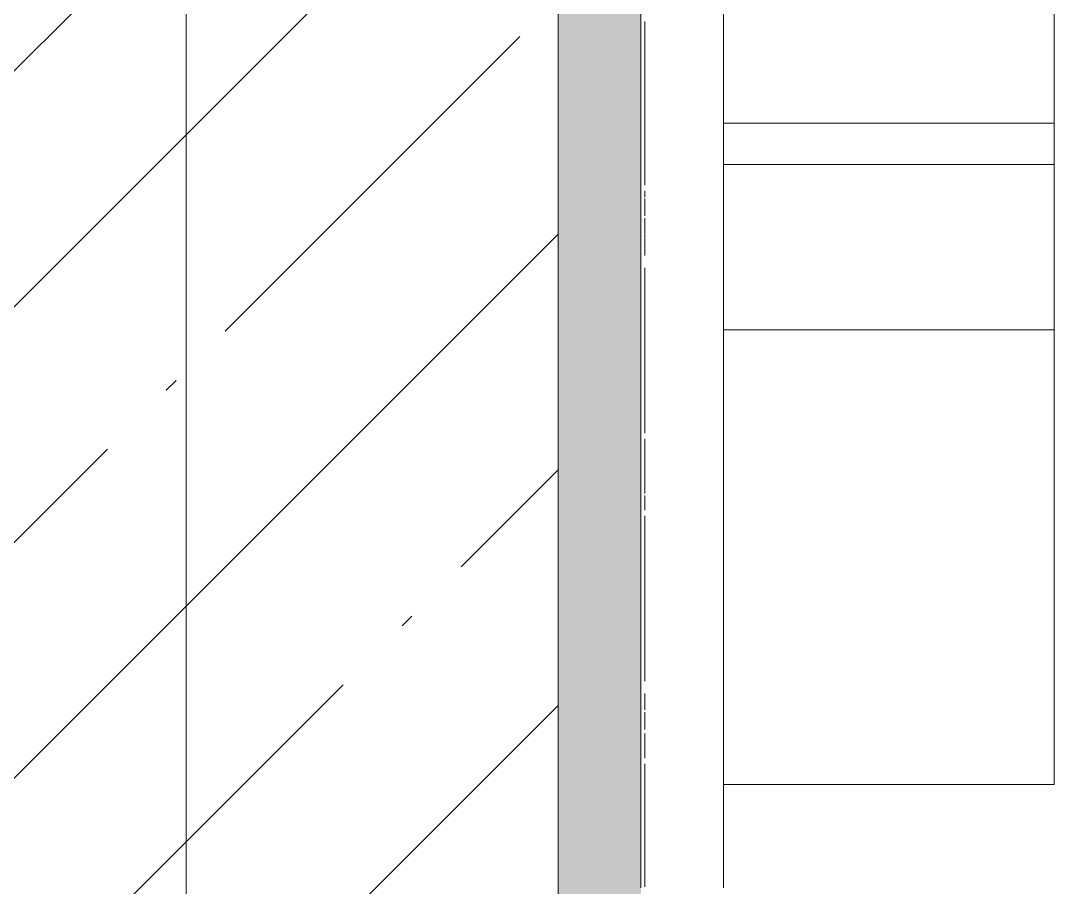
# Model space of a CAD drawing. Header units: millimetres. Extents: x 1322 to 199238, y -8553 to 29000.
# Drawn here: x 25138.7 to 25388.7, y 18754.6 to 18964.3 of the extents above; entities that cross this region are included whole.
import ezdxf

# ---------------------------------------------------------------- set-up
doc = ezdxf.new("R2010")
doc.units = ezdxf.units.MM
doc.linetypes.add('Осевая', pattern=[3175, 635, -476.25, 1587.5, -476.25])
for name, color, linetype, lineweight in [('A-WALL', 7, 'Continuous', 9), ('I-WALL', 7, 'Continuous', 9), ('Оси-2', 7, 'Осевая', 9)]:
    doc.layers.add(name, color=color, linetype=linetype, lineweight=lineweight)
for name, color, linetype, lineweight, true_color in [('A-WALL-1', 7, 'Continuous', 9, 0x3c3c3c), ('A-WALL-FNSH-1', 7, 'Continuous', 9, 0x3c3c3c), ('I-FURN-1', 7, 'Continuous', 9, 0xf0f0f0)]:
    doc.layers.add(name, color=color, linetype=linetype, lineweight=lineweight, true_color=true_color)

# ---------------------------------------------------------------- blocks, each defined once
blk = doc.blocks.new('Бизиборд лего - бизиборд 1_21б-32328682-План размещения напольных электротехнических лючков и розеток 1 этажа в осях 23_1-33')
at = {"layer": 'I-FURN-1'}
for p, q in [((315, 100), (-35.37, 100)), ((-35.37, 100), (315, 100)), ((315, 100), (15, 100)), ((15, 100), (315, 100)), ((365, 100), (315, 100)), ((315, 100), (365, 100)), ((315, 20), (315, 100)), ((315, 100), (315, 20)), ((365, 100), (325, 100)), ((325, 100), (325, 20)), ((325, 20), (325, 100)), ((325, 100), (365, 100)), ((365, 100), (325, 100)), ((325, 100), (325, 20)), ((325, 20), (325, 100)), ((325, 100), (365, 100)), ((475, 100), (365, 100)), ((365, 100), (475, 100)), ((475, 100), (365, 100)), ((365, 100), (475, 100)), ((365, 20), (365, 100)), ((365, 100), (365, 20)), ((475, 20), (475, 100)), ((475, 100), (475, 20)), ((475, 20), (475, 100)), ((475, 100), (475, 20)), ((500, 20), (0, 20)), ((290.46, 20), (315, 20)), ((315, 20), (290.46, 20)), ((290.46, 20), (315, 20)), ((315, 20), (290.46, 20)), ((290.46, 20), (315, 20)), ((315, 20), (330, 20)), ((330, 20), (315, 20)), ((315, 20), (325, 20)), ((325, 20), (330, 20)), ((330, 20), (325, 20)), ((325, 20), (330, 20)), ((330, 20), (325, 20)), ((325, 20), (330, 20)), ((330, 20), (347.07, 20)), ((331.34, 20), (330, 20)), ((330, 20), (332.93, 20)), ((332.93, 20), (330, 20)), ((330, 20), (350, 20)), ((347.07, 20), (330, 20)), ((330, 20), (350, 20)), ((347.07, 20), (330, 20)), ((330, 20), (350, 20)), ((350, 20), (330, 20)), ((330, 20), (350, 20)), ((350, 20), (330, 20)), ((330, 20), (350, 20)), ((350, 20), (330, 20)), ((330, 20), (350, 20)), ((348.66, 20), (330, 20)), ((330, 20), (350, 20)), ((350, 20), (330, 20)), ((330, 20), (350, 20)), ((350, 20), (330, 20)), ((330, 20), (350, 20)), ((350, 20), (330, 20)), ((330, 20), (350, 20)), ((350, 20), (330, 20)), ((330, 20), (332.93, 20)), ((337.41, 20), (330, 20)), ((330, 20), (350, 20)), ((337.41, 20), (330, 20)), ((330, 20), (350, 20)), ((330.34, 20), (330, 20)), ((330, 20), (331.34, 20)), ((332.93, 20), (330, 20)), ((330, 20), (350, 20)), ((350, 20), (330, 20)), ((330, 20), (350, 20)), ((332.93, 20), (330, 20)), ((330, 20), (350, 20)), ((348.66, 20), (330, 20)), ((330, 20), (350, 20)), ((350, 20), (330, 20)), ((330, 20), (350, 20)), ((350, 20), (330, 20)), ((330, 20), (345, 20)), ((345, 20), (330, 20)), ((330, 20), (337.41, 20)), ((350, 20), (330, 20)), ((330, 20), (350, 20)), ((350, 20), (330, 20)), ((330, 20), (331.34, 20)), ((330.34, 20), (330, 20)), ((330, 20), (350, 20)), ((350, 20), (330, 20)), ((330, 20), (350, 20)), ((350, 20), (330, 20)), ((331.34, 20), (330.34, 20)), ((331.34, 20), (330.34, 20)), ((331.34, 20), (332.93, 20)), ((332.93, 20), (331.34, 20)), ((331.34, 20), (332.93, 20)), ((332.93, 20), (331.34, 20)), ((331.34, 20), (332.93, 20)), ((332.93, 20), (331.34, 20)), ((331.34, 20), (332.93, 20)), ((332.93, 20), (331.34, 20)), ((337.41, 20), (331.34, 20)), ((331.34, 20), (332.93, 20)), ((331.34, 20), (335, 20)), ((332.93, 20), (331.34, 20)), ((335, 20), (332.93, 20)), ((332.93, 20), (340, 20)), ((335, 20), (332.93, 20)), ((332.93, 20), (350, 20)), ((332.93, 20), (349.66, 20)), ((350, 20), (332.93, 20)), ((350, 20), (332.93, 20)), ((335, 20), (332.93, 20)), ((333.28, 20), (337.41, 20)), ((337.41, 20), (333.28, 20)), ((333.28, 20), (337.41, 20)), ((337.41, 20), (333.28, 20)), ((333.28, 20), (337.41, 20)), ((337.41, 20), (333.28, 20)), ((333.28, 20), (337.41, 20)), ((342.59, 20), (335, 20)), ((337.41, 20), (335, 20)), ((335, 20), (340, 20)), ((340, 20), (335, 20)), ((340, 20), (337.41, 20)), ((348.66, 20), (337.41, 20)), ((340, 20), (337.41, 20)), ((340, 20), (337.41, 20)), ((337.41, 20), (340, 20)), ((338.03, 20), (342.59, 20)), ((342.59, 20), (338.03, 20)), ((338.03, 20), (342.59, 20)), ((342.59, 20), (338.03, 20)), ((338.03, 20), (342.59, 20)), ((342.59, 20), (338.03, 20)), ((338.03, 20), (342.59, 20)), ((340, 20), (345, 20)), ((342.59, 20), (340, 20)), ((342.59, 20), (340, 20)), ((342.59, 20), (340, 20)), ((340, 20), (348.66, 20)), ((340, 20), (345, 20)), ((345, 20), (340, 20)), ((345, 20), (342.59, 20)), ((347.07, 20), (342.59, 20)), ((347.07, 20), (342.59, 20)), ((345, 20), (342.59, 20)), ((342.79, 20), (347.07, 20)), ((347.07, 20), (342.79, 20)), ((342.79, 20), (347.07, 20)), ((347.07, 20), (342.79, 20)), ((342.79, 20), (347.07, 20)), ((347.07, 20), (342.79, 20)), ((342.79, 20), (347.07, 20)), ((347.07, 20), (345, 20)), ((345, 20), (348.66, 20)), ((347.07, 20), (345, 20)), ((345, 20), (347.07, 20)), ((348.66, 20), (345, 20)), ((345, 20), (348.66, 20)), ((348.66, 20), (345, 20)), ((347.07, 20), (350, 20)), ((348.66, 20), (347.07, 20)), ((348.66, 20), (347.07, 20)), ((348.66, 20), (347.07, 20)), ((350, 20), (347.07, 20)), ((348.66, 20), (347.07, 20)), ((348.66, 20), (347.07, 20)), ((347.07, 20), (348.66, 20)), ((349.66, 20), (348.66, 20)), ((348.66, 20), (349.66, 20)), ((350, 20), (348.66, 20)), ((350, 20), (348.66, 20)), ((350, 20), (348.66, 20)), ((350, 20), (348.66, 20)), ((349.66, 20), (348.66, 20)), ((349.66, 20), (348.66, 20)), ((350, 20), (348.66, 20)), ((348.66, 20), (350, 20)), ((350, 20), (348.66, 20)), ((348.66, 20), (349.66, 20)), ((348.66, 20), (350, 20)), ((350, 20), (348.66, 20)), ((350, 20), (349.66, 20)), ((349.66, 20), (350, 20)), ((350, 20), (349.66, 20)), ((350, 20), (349.66, 20)), ((349.66, 20), (350, 20)), ((349.66, 20), (350, 20)), ((350, 20), (365, 20)), ((365, 20), (350, 20)), ((350, 20), (365, 20)), ((365, 20), (350, 20)), ((350, 20), (365, 20)), ((365, 20), (350, 20)), ((350, 20), (365, 20)), ((365, 20), (390, 20)), ((390, 20), (365, 20)), ((365, 20), (390, 20)), ((390, 20), (365, 20)), ((365, 20), (390, 20)), ((390, 20), (390.34, 20)), ((390.34, 20), (390, 20)), ((390, 20), (390.34, 20)), ((390.34, 20), (390, 20)), ((390, 20), (390.34, 20)), ((390.34, 20), (390, 20)), ((390, 20), (390.34, 20)), ((390.34, 20), (390, 20)), ((390, 20), (390.34, 20)), ((390.34, 20), (390, 20)), ((390, 20), (390.34, 20)), ((390.34, 20), (390, 20)), ((390, 20), (390.34, 20)), ((390.34, 20), (390, 20)), ((390, 20), (390.34, 20)), ((390.34, 20), (390, 20)), ((390, 20), (390.34, 20)), ((390.34, 20), (390, 20)), ((390, 20), (390.34, 20)), ((390.34, 20), (390, 20)), ((390, 20), (390.34, 20)), ((390.34, 20), (390, 20)), ((390, 20), (390.34, 20)), ((390.34, 20), (390, 20)), ((390, 20), (390.34, 20)), ((390.34, 20), (390, 20)), ((390, 20), (390.34, 20)), ((390.34, 20), (390, 20)), ((390, 20), (390.34, 20)), ((390.34, 20), (390, 20)), ((390, 20), (390.34, 20)), ((390.34, 20), (390, 20)), ((390, 20), (390.34, 20)), ((390.34, 20), (390, 20)), ((390, 20), (390.34, 20)), ((390.34, 20), (390, 20)), ((390, 20), (390.34, 20)), ((390.34, 20), (390, 20)), ((390, 20), (390.34, 20)), ((390.34, 20), (390, 20)), ((390, 20), (390.34, 20)), ((390.34, 20), (390, 20)), ((390, 20), (390.34, 20)), ((390.34, 20), (390, 20)), ((390, 20), (390.34, 20)), ((390.34, 20), (390, 20)), ((390, 20), (390.34, 20)), ((390.34, 20), (390, 20)), ((390, 20), (390.34, 20)), ((390.34, 20), (390, 20)), ((390, 20), (390.34, 20)), ((390.34, 20), (390, 20)), ((390, 20), (410, 20)), ((410, 20), (390, 20)), ((390.34, 20), (390.36, 20)), ((390.36, 20), (390.34, 20)), ((390.34, 20), (390.36, 20)), ((390.36, 20), (390.34, 20)), ((390.34, 20), (390.36, 20)), ((390.36, 20), (390.34, 20)), ((390.34, 20), (390.36, 20)), ((390.36, 20), (390.34, 20)), ((390.34, 20), (390.36, 20)), ((390.36, 20), (390.34, 20)), ((390.34, 20), (390.36, 20)), ((390.36, 20), (390.34, 20)), ((390.34, 20), (390.36, 20)), ((390.36, 20), (390.34, 20)), ((390.34, 20), (390.36, 20)), ((390.36, 20), (390.34, 20)), ((390.34, 20), (390.36, 20)), ((390.36, 20), (390.34, 20)), ((390.34, 20), (390.36, 20)), ((390.36, 20), (390.34, 20)), ((390.34, 20), (390.36, 20)), ((390.36, 20), (390.34, 20)), ((390.34, 20), (390.36, 20)), ((390.36, 20), (390.34, 20)), ((390.34, 20), (390.36, 20)), ((390.36, 20), (390.34, 20)), ((390.34, 20), (390.36, 20)), ((390.36, 20), (390.34, 20)), ((390.34, 20), (390.36, 20)), ((390.36, 20), (390.34, 20)), ((390.34, 20), (390.36, 20)), ((390.36, 20), (390.34, 20)), ((390.34, 20), (390.36, 20)), ((390.36, 20), (390.34, 20)), ((390.34, 20), (390.36, 20)), ((390.36, 20), (390.34, 20)), ((390.34, 20), (390.36, 20)), ((390.36, 20), (390.34, 20)), ((390.34, 20), (390.36, 20)), ((390.36, 20), (390.34, 20)), ((390.34, 20), (390.36, 20)), ((390.36, 20), (390.34, 20)), ((390.34, 20), (390.36, 20)), ((390.36, 20), (390.34, 20)), ((390.34, 20), (390.36, 20)), ((390.36, 20), (390.34, 20)), ((390.34, 20), (390.36, 20)), ((390.36, 20), (390.34, 20)), ((390.34, 20), (390.36, 20)), ((390.36, 20), (390.34, 20)), ((390.34, 20), (390.36, 20)), ((390.36, 20), (390.34, 20)), ((390.36, 20), (395, 20)), ((397.41, 20), (390.36, 20)), ((390.36, 20), (410, 20)), ((410, 20), (390.36, 20)), ((390.36, 20), (410, 20)), ((407.07, 20), (390.36, 20)), ((390.36, 20), (410, 20)), ((410, 20), (390.36, 20)), ((390.36, 20), (410, 20)), ((410, 20), (390.36, 20)), ((390.36, 20), (410, 20)), ((410, 20), (390.36, 20)), ((390.36, 20), (410, 20)), ((410, 20), (390.36, 20)), ((390.36, 20), (410, 20)), ((410, 20), (390.36, 20)), ((390.36, 20), (410, 20)), ((410, 20), (390.36, 20)), ((390.36, 20), (392.93, 20)), ((405, 20), (390.36, 20)), ((390.36, 20), (410, 20)), ((391.34, 20), (390.36, 20)), ((390.36, 20), (410, 20)), ((391.34, 20), (390.36, 20)), ((390.36, 20), (410, 20)), ((410, 20), (390.36, 20)), ((390.36, 20), (397.41, 20)), ((392.93, 20), (390.36, 20)), ((390.36, 20), (410, 20)), ((410, 20), (390.36, 20)), ((390.36, 20), (410, 20)), ((410, 20), (390.36, 20)), ((390.36, 20), (410, 20)), ((410, 20), (390.36, 20)), ((390.36, 20), (410, 20)), ((410, 20), (390.36, 20)), ((390.36, 20), (410, 20)), ((410, 20), (390.36, 20)), ((390.36, 20), (410, 20)), ((410, 20), (390.36, 20)), ((390.36, 20), (410, 20)), ((408.66, 20), (390.36, 20)), ((390.36, 20), (395, 20)), ((405, 20), (390.36, 20)), ((390.36, 20), (391.34, 20)), ((395, 20), (390.36, 20)), ((390.36, 20), (410, 20)), ((410, 20), (390.36, 20)), ((390.36, 20), (391.34, 20)), ((391.34, 20), (390.36, 20)), ((390.36, 20), (408.66, 20)), ((391.34, 20), (390.36, 20)), ((391.34, 20), (395, 20)), ((395, 20), (391.34, 20)), ((391.34, 20), (395, 20)), ((395, 20), (391.34, 20)), ((391.34, 20), (395, 20)), ((410, 20), (391.34, 20)), ((410, 20), (391.34, 20)), ((391.34, 20), (410, 20)), ((391.34, 20), (392.93, 20)), ((395, 20), (391.34, 20)), ((392.93, 20), (391.34, 20)), ((392.93, 20), (410, 20)), ((395, 20), (392.93, 20)), ((392.93, 20), (395, 20)), ((410, 20), (392.93, 20)), ((395, 20), (400, 20)), ((397.41, 20), (395, 20)), ((395, 20), (408.66, 20)), ((397.41, 20), (395, 20)), ((395, 20), (397.41, 20)), ((400, 20), (395, 20)), ((395.13, 20), (404.64, 20)), ((404.64, 20), (395.13, 20)), ((395.13, 20), (404.64, 20)), ((404.64, 20), (395.13, 20)), ((395.13, 20), (404.64, 20)), ((400, 20), (397.41, 20)), ((397.41, 20), (400, 20)), ((402.59, 20), (397.41, 20)), ((400, 20), (397.41, 20)), ((397.41, 20), (400, 20)), ((400, 20), (402.59, 20)), ((405, 20), (400, 20)), ((400, 20), (402.59, 20)), ((402.59, 20), (400, 20)), ((400, 20), (405, 20)), ((405, 20), (400, 20)), ((402.59, 20), (408.66, 20)), ((402.59, 20), (405, 20)), ((405, 20), (402.59, 20)), ((405, 20), (402.59, 20)), ((405, 20), (408.66, 20)), ((408.66, 20), (405, 20)), ((405, 20), (408.66, 20)), ((408.66, 20), (405, 20)), ((405, 20), (408.66, 20)), ((407.07, 20), (405, 20)), ((407.07, 20), (405, 20)), ((405, 20), (407.07, 20)), ((407.07, 20), (405, 20)), ((410, 20), (405, 20)), ((410, 20), (405, 20)), ((405, 20), (408.66, 20)), ((408.66, 20), (405, 20)), ((409.66, 20), (407.07, 20)), ((410, 20), (407.07, 20)), ((410, 20), (407.07, 20)), ((407.07, 20), (410, 20)), ((410, 20), (407.07, 20)), ((408.66, 20), (409.66, 20)), ((410, 20), (408.66, 20)), ((408.66, 20), (410, 20)), ((408.66, 20), (410, 20)), ((410, 20), (408.66, 20)), ((408.66, 20), (410, 20)), ((409.66, 20), (410, 20)), ((410, 20), (409.66, 20)), ((410, 20), (450, 20)), ((450, 20), (410, 20)), ((410, 20), (450, 20)), ((450, 20), (410, 20)), ((410, 20), (450, 20)), ((450, 20), (460, 20)), ((451.34, 20), (450, 20)), ((450, 20), (450.34, 20)), ((455, 20), (450, 20)), ((450, 20), (470, 20)), ((450.34, 20), (450, 20)), ((450, 20), (470, 20)), ((470, 20), (450, 20)), ((450, 20), (470, 20)), ((470, 20), (450, 20)), ((450, 20), (470, 20)), ((450.34, 20), (450, 20)), ((450, 20), (450.34, 20)), ((470, 20), (450, 20)), ((450, 20), (470, 20)), ((470, 20), (450, 20)), ((450, 20), (470, 20)), ((470, 20), (450, 20)), ((450, 20), (468.66, 20)), ((450.34, 20), (450, 20)), ((450, 20), (450.34, 20)), ((450.34, 20), (450, 20)), ((450, 20), (470, 20)), ((470, 20), (450, 20)), ((450, 20), (470, 20)), ((470, 20), (450, 20)), ((450, 20), (450.34, 20)), ((470, 20), (450, 20)), ((450, 20), (470, 20)), ((470, 20), (450, 20)), ((450, 20), (470, 20)), ((470, 20), (450, 20)), ((450, 20), (470, 20)), ((470, 20), (450, 20)), ((450, 20), (470, 20)), ((470, 20), (450, 20)), ((450, 20), (470, 20)), ((470, 20), (450, 20)), ((450, 20), (470, 20)), ((452.93, 20), (450, 20)), ((450, 20), (460, 20)), ((470, 20), (450, 20)), ((450, 20), (470, 20)), ((470, 20), (450, 20)), ((450, 20), (467.07, 20)), ((465, 20), (450, 20)), ((450, 20), (470, 20)), ((470, 20), (450, 20)), ((450, 20), (450.34, 20)), ((450.34, 20), (450, 20)), ((450, 20), (462.59, 20)), ((451.34, 20), (450, 20)), ((450, 20), (470, 20)), ((470, 20), (450, 20)), ((450.34, 20), (452.93, 20)), ((470, 20), (450.34, 20)), ((460, 20), (450.34, 20)), ((450.34, 20), (470, 20)), ((470, 20), (450.34, 20)), ((450.34, 20), (451.34, 20)), ((470, 20), (450.34, 20)), ((450.34, 20), (457.41, 20)), ((450.34, 20), (452.93, 20)), ((452.93, 20), (450.34, 20)), ((452.93, 20), (451.34, 20)), ((451.34, 20), (462.59, 20)), ((452.93, 20), (451.34, 20)), ((452.93, 20), (461.73, 20)), ((461.73, 20), (452.93, 20)), ((452.93, 20), (461.73, 20)), ((461.73, 20), (452.93, 20)), ((452.93, 20), (461.73, 20)), ((455, 20), (452.93, 20)), ((452.93, 20), (455, 20)), ((457.41, 20), (452.93, 20)), ((452.93, 20), (457.41, 20)), ((455, 20), (452.93, 20)), ((462.59, 20), (452.93, 20)), ((457.41, 20), (455, 20)), ((455, 20), (465, 20)), ((469.66, 20), (455, 20)), ((457.41, 20), (455, 20)), ((462.59, 20), (457.41, 20)), ((457.41, 20), (467.07, 20)), ((460, 20), (457.41, 20)), ((457.41, 20), (462.59, 20)), ((460, 20), (457.41, 20)), ((460, 20), (462.59, 20)), ((470, 20), (460, 20)), ((469.66, 20), (460, 20)), ((460, 20), (470, 20)), ((462.59, 20), (460, 20)), ((462.59, 20), (468.66, 20)), ((468.66, 20), (462.59, 20)), ((462.59, 20), (468.66, 20)), ((468.66, 20), (462.59, 20)), ((462.59, 20), (468.66, 20)), ((462.59, 20), (465, 20)), ((465, 20), (462.59, 20)), ((462.59, 20), (470, 20)), ((462.59, 20), (467.07, 20)), ((465, 20), (462.59, 20)), ((462.59, 20), (467.07, 20)), ((469.66, 20), (462.59, 20)), ((465, 20), (467.07, 20)), ((467.07, 20), (465, 20)), ((465, 20), (467.07, 20)), ((470, 20), (465, 20)), ((467.07, 20), (465, 20)), ((467.07, 20), (468.66, 20)), ((468.66, 20), (467.07, 20)), ((467.07, 20), (468.66, 20)), ((467.07, 20), (470, 20)), ((467.07, 20), (469.66, 20)), ((467.07, 20), (469.66, 20)), ((469.66, 20), (467.07, 20)), ((467.07, 20), (468.66, 20)), ((468.66, 20), (469.66, 20)), ((470, 20), (468.66, 20)), ((468.66, 20), (469.66, 20)), ((468.66, 20), (470, 20)), ((468.66, 20), (470, 20)), ((469.66, 20), (470, 20)), ((469.66, 20), (470, 20)), ((470, 20), (469.66, 20)), ((470, 20), (469.66, 20)), ((469.66, 20), (470, 20)), ((469.66, 20), (470, 20)), ((470, 20), (469.66, 20)), ((470, 20), (469.66, 20)), ((470, 20), (475, 20)), ((475, 20), (470, 20)), ((470, 20), (475, 20)), ((475, 20), (470, 20)), ((470, 20), (475, 20)), ((475, 20), (500, 20)), ((0, 0), (500, 0)), ((330, 0), (290.46, 0)), ((330.34, 0), (330, 0)), ((330, 0), (330.34, 0)), ((350, 0), (330, 0)), ((330, 0), (350, 0)), ((331.34, 0), (330, 0)), ((330, 0), (350, 0)), ((350, 0), (330, 0)), ((330, 0), (350, 0)), ((350, 0), (330, 0)), ((330, 0), (350, 0)), ((350, 0), (330, 0)), ((330, 0), (350, 0)), ((330.34, 0), (330, 0)), ((330, 0), (330.34, 0)), ((350, 0), (330, 0)), ((330, 0), (350, 0)), ((350, 0), (330, 0)), ((330, 0), (350, 0)), ((350, 0), (330, 0)), ((330, 0), (330.34, 0)), ((347.07, 0), (330, 0)), ((330, 0), (350, 0)), ((350, 0), (330, 0)), ((330, 0), (350, 0)), ((332.93, 0), (330, 0)), ((330, 0), (350, 0)), ((350, 0), (330, 0)), ((330, 0), (350, 0)), ((350, 0), (330, 0)), ((330, 0), (350, 0)), ((350, 0), (330, 0)), ((330, 0), (350, 0)), ((350, 0), (330.34, 0)), ((330.34, 0), (331.34, 0)), ((331.34, 0), (330.34, 0)), ((330.34, 0), (331.34, 0)), ((330.34, 0), (349.66, 0)), ((332.93, 0), (331.34, 0)), ((331.34, 0), (332.93, 0)), ((332.93, 0), (331.34, 0)), ((332.93, 0), (331.34, 0)), ((331.34, 0), (332.93, 0)), ((332.93, 0), (349.66, 0)), ((337.41, 0), (332.93, 0)), ((335, 0), (332.93, 0)), ((332.93, 0), (340, 0)), ((349.66, 0), (332.93, 0)), ((337.41, 0), (333.28, 0)), ((337.41, 0), (335, 0)), ((350, 0), (337.41, 0)), ((342.59, 0), (337.41, 0)), ((342.59, 0), (338.03, 0)), ((340, 0), (342.59, 0)), ((345, 0), (342.59, 0)), ((342.59, 0), (349.66, 0)), ((347.07, 0), (342.79, 0)), ((348.66, 0), (345, 0)), ((350, 0), (347.07, 0)), ((349.66, 0), (348.66, 0)), ((349.66, 0), (350, 0)), ((350, 0), (349.66, 0)), ((349.66, 0), (350, 0)), ((349.66, 0), (350, 0)), ((350, 0), (349.66, 0)), ((390, 0), (350, 0)), ((390.34, 0), (390, 0)), ((390, 0), (390.34, 0)), ((390.34, 0), (390, 0)), ((390, 0), (390.34, 0)), ((390.34, 0), (390, 0)), ((390, 0), (390.34, 0)), ((390.34, 0), (390, 0)), ((390, 0), (390.34, 0)), ((390.34, 0), (390, 0)), ((390, 0), (390.34, 0)), ((390.34, 0), (390, 0)), ((390, 0), (390.34, 0)), ((390.34, 0), (390, 0)), ((390, 0), (390.34, 0)), ((390.34, 0), (390, 0)), ((390, 0), (390.34, 0)), ((390.34, 0), (390, 0)), ((390, 0), (390.34, 0)), ((390.34, 0), (390, 0)), ((390, 0), (390.34, 0)), ((390.34, 0), (390, 0)), ((390, 0), (390.34, 0)), ((390.34, 0), (390, 0)), ((390, 0), (390.34, 0)), ((390.34, 0), (390, 0)), ((390, 0), (390.34, 0)), ((390.34, 0), (390, 0)), ((390, 0), (390.34, 0)), ((390.34, 0), (390, 0)), ((390, 0), (390.34, 0)), ((410, 0), (390, 0)), ((390, 0), (410, 0)), ((390.36, 0), (390.34, 0)), ((390.34, 0), (390.36, 0)), ((390.36, 0), (390.34, 0)), ((390.34, 0), (390.36, 0)), ((390.36, 0), (390.34, 0)), ((390.34, 0), (390.36, 0)), ((390.36, 0), (390.34, 0)), ((390.34, 0), (390.36, 0)), ((390.36, 0), (390.34, 0)), ((390.34, 0), (390.36, 0)), ((390.36, 0), (390.34, 0)), ((390.34, 0), (390.36, 0)), ((390.36, 0), (390.34, 0)), ((390.34, 0), (390.36, 0)), ((390.36, 0), (390.34, 0)), ((390.34, 0), (390.36, 0)), ((390.36, 0), (390.34, 0)), ((390.34, 0), (390.36, 0)), ((390.36, 0), (390.34, 0)), ((390.34, 0), (390.36, 0)), ((390.36, 0), (390.34, 0)), ((390.34, 0), (390.36, 0)), ((390.36, 0), (390.34, 0)), ((390.34, 0), (390.36, 0)), ((390.36, 0), (390.34, 0)), ((390.34, 0), (390.36, 0)), ((390.36, 0), (390.34, 0)), ((390.34, 0), (390.36, 0)), ((390.36, 0), (390.34, 0)), ((390.34, 0), (390.36, 0)), ((391.34, 0), (390.36, 0)), ((390.36, 0), (391.34, 0)), ((395, 0), (390.36, 0)), ((390.36, 0), (395, 0)), ((391.34, 0), (390.36, 0)), ((390.36, 0), (391.34, 0)), ((395, 0), (390.36, 0)), ((390.36, 0), (395, 0)), ((395, 0), (390.36, 0)), ((390.36, 0), (395, 0)), ((395, 0), (390.36, 0)), ((390.36, 0), (395, 0)), ((395, 0), (390.36, 0)), ((390.36, 0), (395, 0)), ((391.34, 0), (390.36, 0)), ((390.36, 0), (392.93, 0)), ((395, 0), (390.36, 0)), ((390.36, 0), (395, 0)), ((395, 0), (390.36, 0)), ((390.36, 0), (395, 0)), ((395, 0), (390.36, 0)), ((390.36, 0), (395, 0)), ((395, 0), (390.36, 0)), ((390.36, 0), (395, 0)), ((395, 0), (390.36, 0)), ((390.36, 0), (395, 0)), ((395, 0), (390.36, 0)), ((390.36, 0), (395, 0)), ((395, 0), (390.36, 0)), ((390.36, 0), (395, 0)), ((395, 0), (391.34, 0)), ((392.93, 0), (391.34, 0)), ((391.34, 0), (395, 0)), ((392.93, 0), (391.34, 0)), ((391.34, 0), (392.93, 0)), ((392.93, 0), (391.34, 0)), ((395, 0), (392.93, 0)), ((395, 0), (392.93, 0)), ((392.93, 0), (395, 0)), ((395, 0), (392.93, 0)), ((392.93, 0), (395, 0)), ((395.12, 0), (395, 0)), ((395, 0), (395.12, 0)), ((395.12, 0), (395, 0)), ((395, 0), (395.12, 0)), ((395.12, 0), (395, 0)), ((395, 0), (395.12, 0)), ((395.12, 0), (395, 0)), ((395, 0), (395.12, 0)), ((395.12, 0), (395, 0)), ((395, 0), (395.12, 0)), ((395.12, 0), (395, 0)), ((395, 0), (395.12, 0)), ((395.12, 0), (395, 0)), ((395, 0), (395.12, 0)), ((395.12, 0), (395, 0)), ((395, 0), (395.12, 0)), ((395.12, 0), (395, 0)), ((395, 0), (395.12, 0)), ((395.12, 0), (395, 0)), ((395, 0), (395.12, 0)), ((395.12, 0), (395, 0)), ((395, 0), (395.12, 0)), ((395.12, 0), (395, 0)), ((395, 0), (395.12, 0)), ((395.12, 0), (395, 0)), ((395, 0), (395.12, 0)), ((395.12, 0), (395, 0)), ((395, 0), (395.12, 0)), ((395.12, 0), (395, 0)), ((395, 0), (395.12, 0)), ((410, 0), (395.12, 0)), ((395.12, 0), (410, 0)), ((410, 0), (395.12, 0)), ((395.12, 0), (410, 0)), ((397.41, 0), (395.12, 0)), ((395.12, 0), (397.41, 0)), ((410, 0), (395.12, 0)), ((395.12, 0), (410, 0)), ((410, 0), (395.12, 0)), ((395.12, 0), (410, 0)), ((410, 0), (395.12, 0)), ((395.12, 0), (410, 0)), ((405, 0), (395.12, 0)), ((395.12, 0), (408.66, 0)), ((400, 0), (395.12, 0)), ((395.12, 0), (400, 0)), ((410, 0), (395.12, 0)), ((395.12, 0), (410, 0)), ((410, 0), (395.12, 0)), ((395.12, 0), (410, 0)), ((410, 0), (395.12, 0)), ((395.12, 0), (410, 0)), ((410, 0), (395.12, 0)), ((395.12, 0), (405, 0)), ((410, 0), (395.12, 0)), ((395.12, 0), (410, 0)), ((410, 0), (395.12, 0)), ((395.12, 0), (410, 0)), ((410, 0), (395.12, 0)), ((395.12, 0), (410, 0)), ((404.64, 0), (395.13, 0)), ((402.59, 0), (397.41, 0)), ((397.41, 0), (400, 0)), ((400, 0), (402.59, 0)), ((402.59, 0), (400, 0)), ((400, 0), (407.07, 0)), ((410, 0), (402.59, 0)), ((402.59, 0), (405, 0)), ((410, 0), (402.59, 0)), ((408.66, 0), (405, 0)), ((405, 0), (407.07, 0)), ((407.07, 0), (405, 0)), ((405, 0), (410, 0)), ((407.07, 0), (408.66, 0)), ((408.66, 0), (407.07, 0)), ((407.07, 0), (410, 0)), ((408.66, 0), (409.66, 0)), ((409.66, 0), (408.66, 0)), ((408.66, 0), (410, 0)), ((409.66, 0), (410, 0)), ((410, 0), (409.66, 0)), ((450, 0), (410, 0)), ((450.34, 0), (450, 0)), ((450, 0), (460, 0)), ((470, 0), (450, 0)), ((450, 0), (470, 0)), ((470, 0), (450, 0)), ((450, 0), (470, 0)), ((470, 0), (450, 0)), ((450, 0), (470, 0)), ((470, 0), (450, 0)), ((450, 0), (457.41, 0)), ((470, 0), (450, 0)), ((450, 0), (470, 0)), ((465, 0), (450, 0)), ((450, 0), (465, 0)), ((450.34, 0), (450, 0)), ((450, 0), (451.34, 0)), ((470, 0), (450, 0)), ((450, 0), (470, 0)), ((470, 0), (450, 0)), ((450, 0), (470, 0)), ((450.34, 0), (450, 0)), ((450, 0), (452.93, 0)), ((451.34, 0), (450, 0)), ((450, 0), (470, 0)), ((470, 0), (450, 0)), ((450, 0), (470, 0)), ((470, 0), (450, 0)), ((450, 0), (468.66, 0)), ((450.34, 0), (450, 0)), ((450, 0), (450.34, 0)), ((470, 0), (450, 0)), ((450, 0), (470, 0)), ((451.34, 0), (450.34, 0)), ((455, 0), (450.34, 0)), ((470, 0), (450.34, 0)), ((451.34, 0), (450.34, 0)), ((450.34, 0), (451.34, 0)), ((452.93, 0), (451.34, 0)), ((451.34, 0), (452.93, 0)), ((460, 0), (451.34, 0)), ((452.93, 0), (451.34, 0)), ((451.34, 0), (452.93, 0)), ((456.97, 0), (452.93, 0)), ((455, 0), (452.93, 0)), ((452.93, 0), (465, 0)), ((452.93, 0), (470, 0)), ((455, 0), (452.93, 0)), ((452.93, 0), (455, 0)), ((457.41, 0), (455, 0)), ((457.41, 0), (455, 0)), ((457.41, 0), (455, 0)), ((455, 0), (457.41, 0)), ((461.73, 0), (457.41, 0)), ((470, 0), (457.41, 0)), ((457.41, 0), (468.66, 0)), ((470, 0), (457.41, 0)), ((460, 0), (457.41, 0)), ((457.41, 0), (460, 0)), ((460, 0), (470, 0)), ((470, 0), (460, 0)), ((462.59, 0), (460, 0)), ((460, 0), (462.59, 0)), ((468.66, 0), (462.59, 0)), ((465, 0), (462.59, 0)), ((462.59, 0), (465, 0)), ((470, 0), (465, 0)), ((465, 0), (468.66, 0)), ((465, 0), (469.66, 0)), ((467.07, 0), (465, 0)), ((465, 0), (467.07, 0)), ((468.66, 0), (467.07, 0)), ((467.07, 0), (468.66, 0)), ((468.66, 0), (469.66, 0)), ((468.66, 0), (470, 0)), ((468.66, 0), (470, 0)), ((470, 0), (468.66, 0)), ((468.66, 0), (469.66, 0)), ((469.66, 0), (470, 0)), ((469.66, 0), (470, 0)), ((469.66, 0), (470, 0)), ((499.79, 0), (470, 0))]:
    blk.add_line(p, q, dxfattribs=at)

msp = doc.modelspace()

# ---------------------------------------------------------------- hatches: boundary and pattern name
at = {"layer": 'I-WALL'}
h = msp.add_hatch(dxfattribs=at)
h.set_pattern_fill('FP_2', color=256, style=0, pattern_type=2)
h.set_pattern_definition([(45, (-75531.33, 0), (-57.024626, 57.024626), []), (45, (-75474.3, 0), (-57.024626, 57.024626), [100.806, -20.161, 3.353, -16.808])])
h.paths.add_polyline_path([(25141.41, 17750), (25268.67, 17750), (25268.67, 21400), (25048.67, 21400), (25048.67, 17750)])
h = msp.add_hatch(dxfattribs=at)
h.set_pattern_fill('FP_31', color=256, style=0, pattern_type=2)
h.set_pattern_definition([(0, (-75531.326, 0), (121.92, 30.48), [10.058, -81.382, 10.058, -81.382, -487.68]), (0, (-75531.326, 0), (121.92, 30.48), [-182.88, 10.058, -172.822, 10.058, -81.382, -213.36]), (0, (-75531.326, 0), (121.92, 30.48), [-457.2, 10.058, -50.902, 10.058, -142.342]), (120, (-75485.606, 15.24), (-87.356454, 90.345817), [10.058, -81.382, 10.058, -81.382, -487.68]), (120, (-75485.606, 15.24), (-87.356454, 90.345817), [-182.88, 10.058, -172.822, 10.058, -81.382, -213.36]), (120, (-75485.606, 15.24), (-87.356454, 90.345817), [-457.2, 10.058, -50.902, 10.058, -142.342]), (240, (-75470.366, 76.2), (-34.563546, -120.825817), [10.058, -81.382, 10.058, -81.382, -487.68]), (240, (-75470.366, 76.2), (-34.563546, -120.825817), [-182.88, 10.058, -172.822, 10.058, -81.382, -213.36]), (240, (-75470.366, 76.2), (-34.563546, -120.825817), [-457.2, 10.058, -50.902, 10.058, -142.342])])
h.paths.add_polyline_path([(25288.67, 17750), (25288.67, 20791.5), (25268.67, 20791.5), (25268.67, 17750)])

# ---------------------------------------------------------------- linework, layer by layer
at = {"layer": 'A-WALL'}
for p, q in [((25288.67, 18924.5), (25288.67, 18964.04)), ((25288.67, 18921.57), (25288.67, 18923.16)), ((25288.67, 18917.09), (25288.67, 18921.22)), ((25288.67, 18911.91), (25288.67, 18916.47)), ((25288.67, 18907.43), (25288.67, 18911.71)), ((25288.67, 18864.5), (25288.67, 18904.5)), ((25288.67, 18859.5), (25288.67, 18863.16)), ((25288.67, 18849.86), (25288.67, 18859.37)), ((25288.67, 18845.84), (25288.67, 18849.5)), ((25288.67, 18804.5), (25288.67, 18844.5)), ((25288.67, 18797.53), (25288.67, 18801.57)), ((25288.67, 18792.77), (25288.67, 18797.09)), ((25288.67, 18785.84), (25288.67, 18791.91)), ((25288.67, 18754.71), (25288.67, 18784.5))]:
    msp.add_line(p, q, dxfattribs=at)
at = {"layer": 'A-WALL-1'}
msp.add_line((25268.67, 17530), (25268.67, 21400), dxfattribs=at)
at = {"layer": 'A-WALL-FNSH-1'}
for p, q in [((25289.67, 18924.48), (25289.67, 18964.04)), ((25289.67, 18921.57), (25289.67, 18923.08)), ((25289.67, 18919.5), (25289.67, 18921.22)), ((25289.67, 18917.09), (25289.67, 18919.38)), ((25289.67, 18914.5), (25289.67, 18916.47)), ((25289.67, 18911.91), (25289.67, 18914.37)), ((25289.67, 18909.5), (25289.67, 18911.71)), ((25289.67, 18907.43), (25289.67, 18909.4)), ((25289.67, 18864.48), (25289.67, 18904.5)), ((25289.67, 18861.57), (25289.67, 18863.08)), ((25289.67, 18859.5), (25289.67, 18861.47)), ((25289.67, 18857.09), (25289.67, 18859.37)), ((25289.67, 18854.5), (25289.67, 18856.96)), ((25289.67, 18851.91), (25289.67, 18854.37)), ((25289.67, 18849.86), (25289.67, 18851.79)), ((25289.67, 18847.43), (25289.67, 18849.4)), ((25289.67, 18845.84), (25289.67, 18847.35)), ((25289.67, 18804.48), (25289.67, 18844.5)), ((25289.67, 18799.5), (25289.67, 18801.47)), ((25289.67, 18797.53), (25289.67, 18799.38)), ((25289.67, 18794.5), (25289.67, 18796.96)), ((25289.67, 18792.77), (25289.67, 18794.37)), ((25289.67, 18789.5), (25289.67, 18791.79)), ((25289.67, 18787.43), (25289.67, 18789.4)), ((25289.67, 18785.84), (25289.67, 18787.35)), ((25289.67, 18754.71), (25289.67, 18784.5))]:
    msp.add_line(p, q, dxfattribs=at)
at = {"layer": 'Оси-2'}
msp.add_line((25178.67, 593.74), (25178.67, 19528.29), dxfattribs=at)

# ---------------------------------------------------------------- block references
at = {"layer": 'I-FURN-1', "rotation": 270.0000000000001}
msp.add_blockref('Бизиборд лего - бизиборд 1_21б-32328682-План размещения напольных электротехнических лючков и розеток 1 этажа в осях 23_1-33', (25288.67, 19254.5), dxfattribs=at)

doc.saveas('drawing.dxf')
